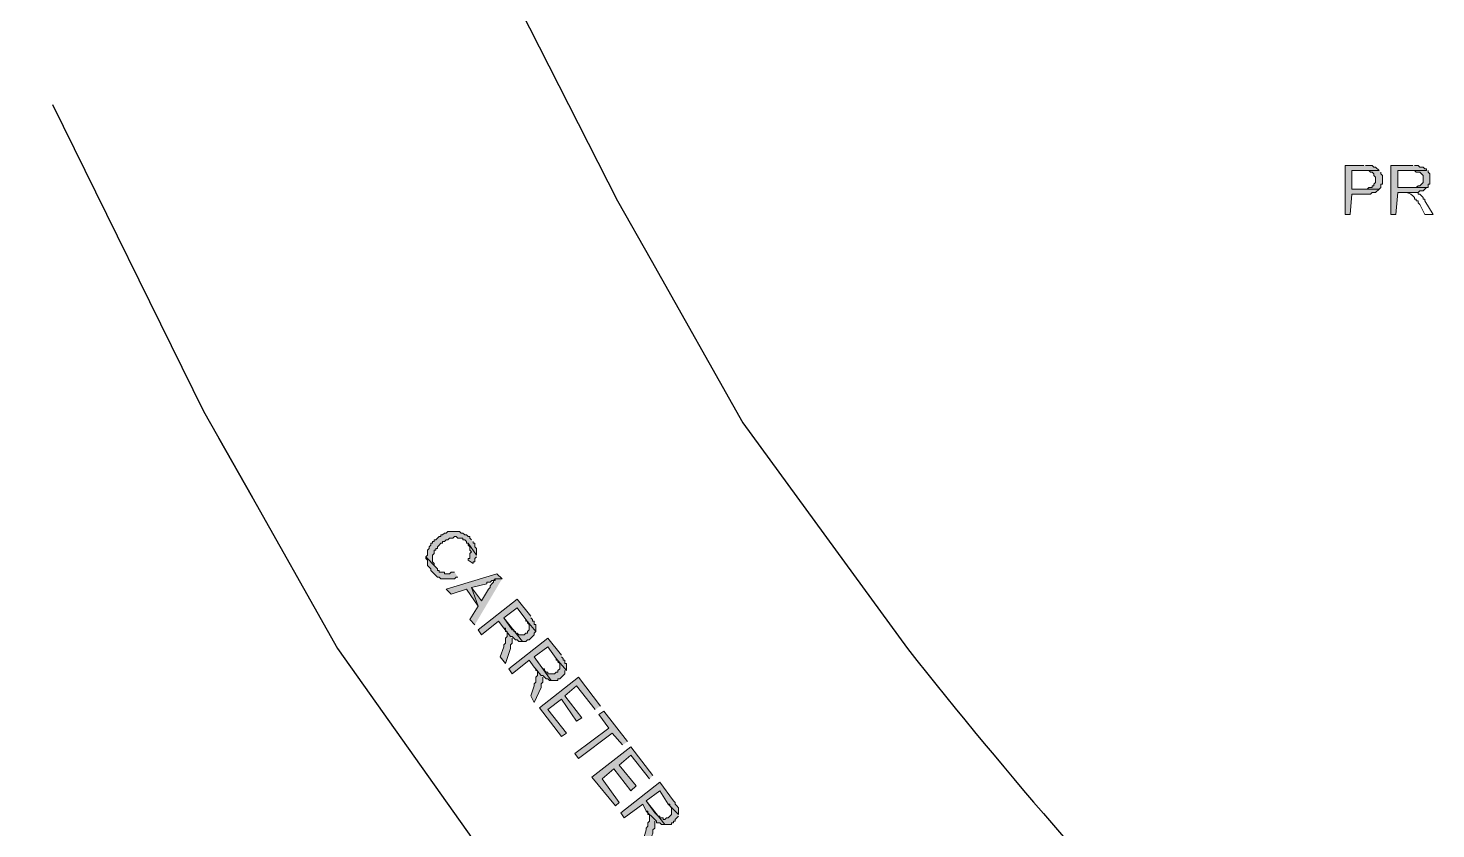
# Model space of a CAD drawing. Header units: inches. Extents: x 5 to 295, y 10 to 227.
# Drawn here: x 255.5 to 262.05, y 196.79 to 200.53 of the extents above; entities that cross this region are included whole.
import ezdxf

# ---------------------------------------------------------------- set-up
doc = ezdxf.new("R2010")
doc.units = ezdxf.units.IN
doc.header["$MEASUREMENT"] = 0
doc.layers.add('1- 3', color=3, linetype='Continuous')

msp = doc.modelspace()

# ---------------------------------------------------------------- hatches: boundary and pattern name
at = {"layer": '1- 3'}
for points in [[(261.7189, 199.8863), (261.632, 199.8863), (261.632, 199.6572), (261.6557, 199.6572), (261.6636, 199.752), (261.7505, 199.752), (261.7584, 199.7599), (261.7742, 199.7599), (261.79, 199.7757), (261.6636, 199.7757), (261.6636, 199.8625), (261.79, 199.8625), (261.7742, 199.8783), (261.7663, 199.8783), (261.7584, 199.8863), (261.7268, 199.8863)], [(261.7899, 199.8626), (261.7189, 199.8626), (261.7426, 199.8626), (261.7505, 199.8547), (261.7584, 199.8547), (261.7663, 199.8468), (261.7663, 199.8389), (261.7742, 199.831), (261.7742, 199.8073), (261.7663, 199.7994), (261.7663, 199.7915), (261.7584, 199.7915), (261.7584, 199.7836), (261.7426, 199.7836), (261.7347, 199.7757), (261.6636, 199.7757), (261.7899, 199.7757), (261.7979, 199.7836), (261.7979, 199.7994), (261.8058, 199.7994), (261.8058, 199.8389), (261.7979, 199.8468), (261.7979, 199.8547)], [(261.9479, 199.8863), (261.8452, 199.8863), (261.8452, 199.6572), (261.8689, 199.6572), (261.8768, 199.7599), (261.9716, 199.7599), (261.9795, 199.7678), (261.9953, 199.7678), (262.0032, 199.7757), (262.0111, 199.7836), (261.8768, 199.7836), (261.8768, 199.8625), (262.0111, 199.8625), (262.0111, 199.8704), (262.0032, 199.8704), (261.9953, 199.8783), (261.9795, 199.8783), (261.9716, 199.8863), (261.9558, 199.8863)], [(262.0111, 199.8626), (261.9479, 199.8626), (261.9558, 199.8626), (261.9637, 199.8547), (261.9795, 199.8547), (261.9953, 199.8389), (261.9953, 199.8073), (261.9795, 199.7915), (261.9716, 199.7915), (261.9637, 199.7836), (261.8768, 199.7836), (262.019, 199.7836), (262.019, 199.7994), (262.0269, 199.7994), (262.0269, 199.8468), (262.019, 199.8547), (262.019, 199.8626)], [(257.564, 198.1406), (257.5561, 198.1485), (257.5561, 198.1564), (257.5482, 198.1564), (257.5403, 198.1643), (257.5324, 198.1643), (257.5245, 198.1722), (257.5166, 198.1722), (257.5087, 198.1801), (257.4535, 198.1801), (257.4456, 198.1722), (257.4377, 198.1722), (257.4298, 198.1643), (257.4219, 198.1643), (257.4219, 198.1564), (257.414, 198.1564), (257.4061, 198.1485), (257.3982, 198.1406), (257.3903, 198.1406), (257.3903, 198.1327), (257.3824, 198.1327), (257.3824, 198.1248), (257.3745, 198.1248), (257.3745, 198.1169), (257.3666, 198.109), (257.3666, 198.1011), (257.3587, 198.0932), (257.3587, 198.0695), (257.3508, 198.0616), (257.3982, 198.0142), (257.3903, 198.0221), (257.3903, 198.03), (257.3824, 198.0379), (257.3824, 198.0695), (257.3903, 198.0774), (257.3903, 198.0932), (257.3982, 198.0932), (257.3982, 198.1011), (257.4061, 198.1011), (257.4061, 198.109), (257.414, 198.1169), (257.4219, 198.1248), (257.4298, 198.1248), (257.4298, 198.1327), (257.4377, 198.1327), (257.4456, 198.1406), (257.4535, 198.1406), (257.4614, 198.1485), (257.4772, 198.1485), (257.4851, 198.1564), (257.493, 198.1564), (257.5008, 198.1485), (257.5245, 198.1485), (257.5245, 198.1406), (257.5324, 198.1406), (257.5403, 198.1327), (257.5403, 198.1248), (257.5482, 198.1248), (257.5877, 198.0695), (257.5877, 198.1011), (257.5798, 198.109), (257.5798, 198.1248), (257.5719, 198.1248), (257.5719, 198.1327)], [(257.5877, 198.0695), (257.5482, 198.1248), (257.5482, 198.1169), (257.5561, 198.109), (257.5561, 198.0932), (257.564, 198.0853), (257.5561, 198.0774), (257.5561, 198.0537), (257.5482, 198.0537), (257.5482, 198.0458), (257.5719, 198.03), (257.5719, 198.0379), (257.5798, 198.0379), (257.5798, 198.0537), (257.5877, 198.0616)], [(257.4851, 197.9905), (257.4693, 197.9905), (257.4614, 197.9826), (257.4377, 197.9826), (257.4377, 197.9905), (257.414, 197.9905), (257.414, 197.9984), (257.4061, 197.9984), (257.4061, 198.0063), (257.3982, 198.0142), (257.3508, 198.0616), (257.3508, 198.0537), (257.3587, 198.0458), (257.3587, 198.0221), (257.3666, 198.0142), (257.3745, 198.0063), (257.3745, 197.9984), (257.3903, 197.9826), (257.4061, 197.9668), (257.414, 197.9668), (257.4219, 197.9589), (257.4851, 197.9589), (257.493, 197.9668), (257.5009, 197.9668)], [(257.7062, 197.9589), (257.6825, 197.9826), (257.4456, 197.9115), (257.4693, 197.8878), (257.5403, 197.9115), (257.5956, 197.8325), (257.564, 197.9194), (257.6351, 197.9352), (257.6351, 197.9431), (257.6509, 197.9431), (257.6588, 197.951), (257.6667, 197.951), (257.6746, 197.9589)], [(257.7062, 197.9589), (257.6746, 197.9589), (257.6746, 197.951), (257.6667, 197.951), (257.6667, 197.9431), (257.6588, 197.9352), (257.6509, 197.9273), (257.6509, 197.9194), (257.643, 197.9115), (257.6114, 197.8562), (257.564, 197.9194), (257.5956, 197.8325), (257.5561, 197.7693), (257.5798, 197.7456)], [(257.8405, 197.7852), (257.7773, 197.8641), (257.5956, 197.7219), (257.6114, 197.6983), (257.6904, 197.7614), (257.7141, 197.7299), (257.7457, 197.6904), (257.7536, 197.6904), (257.7694, 197.6746), (257.7773, 197.6746), (257.7852, 197.6667), (257.801, 197.6667), (257.7141, 197.7772), (257.7773, 197.8246), (257.8168, 197.7693), (257.8642, 197.7141), (257.8642, 197.7457), (257.8563, 197.7457), (257.8563, 197.7614), (257.8484, 197.7614), (257.8484, 197.7693), (257.8405, 197.7772)], [(257.8642, 197.7141), (257.8168, 197.7693), (257.8168, 197.7614), (257.8247, 197.7614), (257.8247, 197.7535), (257.8326, 197.7457), (257.8326, 197.7219), (257.8247, 197.7141), (257.8247, 197.7061), (257.8168, 197.7061), (257.8089, 197.6982), (257.7852, 197.6982), (257.7773, 197.7061), (257.7694, 197.7061), (257.7694, 197.7141), (257.7615, 197.7141), (257.7615, 197.7219), (257.7536, 197.7219), (257.7141, 197.7772), (257.801, 197.6666), (257.8168, 197.6666), (257.8247, 197.6746), (257.8326, 197.6746), (257.8484, 197.6904), (257.8563, 197.6982), (257.8563, 197.7061)], [(257.7457, 197.6904), (257.7141, 197.7299), (257.722, 197.7299), (257.722, 197.7141), (257.7299, 197.7141), (257.7299, 197.6904), (257.722, 197.6825), (257.722, 197.6588), (257.7141, 197.6509), (257.7141, 197.643), (257.6983, 197.5956), (257.722, 197.564), (257.7457, 197.6351), (257.7457, 197.6509), (257.7536, 197.6588), (257.7536, 197.6825)], [(257.9827, 197.6035), (257.9195, 197.6825), (257.7378, 197.5403), (257.7536, 197.5166), (257.8326, 197.5798), (257.8563, 197.5482), (257.8879, 197.5087), (257.8958, 197.5087), (257.9116, 197.4929), (257.9195, 197.4929), (257.9274, 197.485), (257.9353, 197.485), (257.8563, 197.5956), (257.9195, 197.643), (257.959, 197.5877), (258.0064, 197.5324), (258.0064, 197.564), (257.9985, 197.564), (257.9985, 197.5798), (257.9906, 197.5798), (257.9906, 197.5877), (257.9827, 197.5956)], [(258.0064, 197.5324), (257.959, 197.5877), (257.959, 197.5798), (257.9669, 197.5798), (257.9669, 197.5719), (257.9748, 197.564), (257.9748, 197.5403), (257.9669, 197.5324), (257.9669, 197.5245), (257.959, 197.5245), (257.9511, 197.5166), (257.9195, 197.5166), (257.9195, 197.5245), (257.9116, 197.5245), (257.9037, 197.5324), (257.9037, 197.5403), (257.8958, 197.5403), (257.8563, 197.5956), (257.9353, 197.485), (257.9669, 197.485), (257.9669, 197.4929), (257.9748, 197.4929), (257.9906, 197.5087), (257.9985, 197.5166), (257.9985, 197.5324)], [(257.8879, 197.5087), (257.8563, 197.5482), (257.8642, 197.5403), (257.8642, 197.5324), (257.8721, 197.5324), (257.8721, 197.5087), (257.8642, 197.5008), (257.8642, 197.4771), (257.8563, 197.4692), (257.8563, 197.4613), (257.8405, 197.4139), (257.8563, 197.3823), (257.8879, 197.4534), (257.8879, 197.4692), (257.8958, 197.4771), (257.8958, 197.5008)], [(258.1644, 197.3665), (258.0617, 197.5008), (257.88, 197.3586), (257.9827, 197.2243), (258.0064, 197.2401), (257.9195, 197.3507), (257.9827, 197.3981), (258.0538, 197.2954), (258.0775, 197.3112), (257.9985, 197.4139), (258.0538, 197.4613), (258.1407, 197.3507)], [(258.2907, 197.2006), (258.1802, 197.3428), (258.1565, 197.327), (258.2039, 197.2638), (258.0459, 197.1453), (258.0617, 197.1216), (258.2197, 197.2401), (258.267, 197.1848)], [(258.4092, 197.0427), (258.3065, 197.1769), (258.1249, 197.0347), (258.2354, 196.9005), (258.2512, 196.9163), (258.1723, 197.0268), (258.2276, 197.0742), (258.3065, 196.9716), (258.3302, 196.9952), (258.2512, 197.09), (258.3065, 197.1374), (258.3934, 197.0268)], [(258.504, 196.9242), (258.4408, 197.011), (258.2591, 196.8689), (258.2749, 196.8452), (258.3618, 196.9084), (258.3776, 196.8768), (258.4171, 196.8373), (258.425, 196.8294), (258.425, 196.8215), (258.4408, 196.8215), (258.4487, 196.8136), (258.4645, 196.8136), (258.3776, 196.9242), (258.4408, 196.9716), (258.4803, 196.9084), (258.5277, 196.861), (258.5277, 196.8926), (258.5198, 196.9005), (258.5119, 196.9084), (258.5119, 196.9163)], [(258.5277, 196.861), (258.4803, 196.9084), (258.4882, 196.9084), (258.4882, 196.9005), (258.4961, 196.8926), (258.4961, 196.861), (258.4803, 196.8452), (258.4724, 196.8452), (258.4645, 196.8373), (258.4566, 196.8373), (258.4566, 196.8452), (258.4408, 196.8452), (258.4408, 196.8531), (258.4329, 196.8531), (258.425, 196.861), (258.4171, 196.8689), (258.3776, 196.9242), (258.4645, 196.8136), (258.4961, 196.8136), (258.4961, 196.8215), (258.504, 196.8215), (258.504, 196.8294), (258.5119, 196.8294), (258.5119, 196.8373), (258.5198, 196.8452), (258.5277, 196.8531)], [(258.4171, 196.8373), (258.3776, 196.8768), (258.3855, 196.8768), (258.3855, 196.861), (258.3934, 196.861), (258.3934, 196.8294), (258.3855, 196.8215), (258.3855, 196.8057), (258.3776, 196.7978), (258.3776, 196.7899), (258.3618, 196.7346), (258.3855, 196.7109), (258.4092, 196.7741), (258.4092, 196.7899), (258.4171, 196.7978), (258.4171, 196.8294)]]:
    msp.add_hatch(color=256, dxfattribs=at).paths.add_polyline_path(points)

# ---------------------------------------------------------------- linework, layer by layer
at = {"layer": '1- 3', "lineweight": 25}
for points in [[(255.613, 200.1706), (256.316, 198.7409)], [(256.316, 198.7409), (256.5451, 198.3381)], [(256.5135, 198.3934), (256.94, 197.6351), (257.8405, 196.3633), (258.5909, 195.455), (259.1517, 194.8152)]]:
    msp.add_lwpolyline(points, dxfattribs=at)
at = {"layer": '1- 3', "lineweight": 0}
for points in [[(261.7189, 199.8863), (261.632, 199.8863), (261.632, 199.6572), (261.6557, 199.6572), (261.6636, 199.752), (261.7505, 199.752), (261.7584, 199.7599), (261.7742, 199.7599), (261.79, 199.7757), (261.6636, 199.7757), (261.6636, 199.8625), (261.79, 199.8625), (261.7742, 199.8783), (261.7663, 199.8783), (261.7584, 199.8863), (261.7268, 199.8863)], [(261.7899, 199.8626), (261.7189, 199.8626), (261.7426, 199.8626), (261.7505, 199.8547), (261.7584, 199.8547), (261.7663, 199.8468), (261.7663, 199.8389), (261.7742, 199.831), (261.7742, 199.8073), (261.7663, 199.7994), (261.7663, 199.7915), (261.7584, 199.7915), (261.7584, 199.7836), (261.7426, 199.7836), (261.7347, 199.7757), (261.6636, 199.7757), (261.7899, 199.7757), (261.7979, 199.7836), (261.7979, 199.7994), (261.8058, 199.7994), (261.8058, 199.8389), (261.7979, 199.8468), (261.7979, 199.8547)], [(261.9479, 199.8863), (261.8452, 199.8863), (261.8452, 199.6572), (261.8689, 199.6572), (261.8768, 199.7599), (261.9716, 199.7599), (261.9795, 199.7678), (261.9953, 199.7678), (262.0032, 199.7757), (262.0111, 199.7836), (261.8768, 199.7836), (261.8768, 199.8625), (262.0111, 199.8625), (262.0111, 199.8704), (262.0032, 199.8704), (261.9953, 199.8783), (261.9795, 199.8783), (261.9716, 199.8863), (261.9558, 199.8863)], [(262.0111, 199.8626), (261.9479, 199.8626), (261.9558, 199.8626), (261.9637, 199.8547), (261.9795, 199.8547), (261.9953, 199.8389), (261.9953, 199.8073), (261.9795, 199.7915), (261.9716, 199.7915), (261.9637, 199.7836), (261.8768, 199.7836), (262.019, 199.7836), (262.019, 199.7994), (262.0269, 199.7994), (262.0269, 199.8468), (262.019, 199.8547), (262.019, 199.8626)], [(257.564, 198.1406), (257.5561, 198.1485), (257.5561, 198.1564), (257.5482, 198.1564), (257.5403, 198.1643), (257.5324, 198.1643), (257.5245, 198.1722), (257.5166, 198.1722), (257.5087, 198.1801), (257.4535, 198.1801), (257.4456, 198.1722), (257.4377, 198.1722), (257.4298, 198.1643), (257.4219, 198.1643), (257.4219, 198.1564), (257.414, 198.1564), (257.4061, 198.1485), (257.3982, 198.1406), (257.3903, 198.1406), (257.3903, 198.1327), (257.3824, 198.1327), (257.3824, 198.1248), (257.3745, 198.1248), (257.3745, 198.1169), (257.3666, 198.109), (257.3666, 198.1011), (257.3587, 198.0932), (257.3587, 198.0695), (257.3508, 198.0616), (257.3982, 198.0142), (257.3903, 198.0221), (257.3903, 198.03), (257.3824, 198.0379), (257.3824, 198.0695), (257.3903, 198.0774), (257.3903, 198.0932), (257.3982, 198.0932), (257.3982, 198.1011), (257.4061, 198.1011), (257.4061, 198.109), (257.414, 198.1169), (257.4219, 198.1248), (257.4298, 198.1248), (257.4298, 198.1327), (257.4377, 198.1327), (257.4456, 198.1406), (257.4535, 198.1406), (257.4614, 198.1485), (257.4772, 198.1485), (257.4851, 198.1564), (257.493, 198.1564), (257.5008, 198.1485), (257.5245, 198.1485), (257.5245, 198.1406), (257.5324, 198.1406), (257.5403, 198.1327), (257.5403, 198.1248), (257.5482, 198.1248), (257.5877, 198.0695), (257.5877, 198.1011), (257.5798, 198.109), (257.5798, 198.1248), (257.5719, 198.1248), (257.5719, 198.1327)], [(257.5877, 198.0695), (257.5482, 198.1248), (257.5482, 198.1169), (257.5561, 198.109), (257.5561, 198.0932), (257.564, 198.0853), (257.5561, 198.0774), (257.5561, 198.0537), (257.5482, 198.0537), (257.5482, 198.0458), (257.5719, 198.03), (257.5719, 198.0379), (257.5798, 198.0379), (257.5798, 198.0537), (257.5877, 198.0616)], [(257.4851, 197.9905), (257.4693, 197.9905), (257.4614, 197.9826), (257.4377, 197.9826), (257.4377, 197.9905), (257.414, 197.9905), (257.414, 197.9984), (257.4061, 197.9984), (257.4061, 198.0063), (257.3982, 198.0142), (257.3508, 198.0616), (257.3508, 198.0537), (257.3587, 198.0458), (257.3587, 198.0221), (257.3666, 198.0142), (257.3745, 198.0063), (257.3745, 197.9984), (257.3903, 197.9826), (257.4061, 197.9668), (257.414, 197.9668), (257.4219, 197.9589), (257.4851, 197.9589), (257.493, 197.9668), (257.5009, 197.9668)], [(257.7062, 197.9589), (257.6825, 197.9826), (257.4456, 197.9115), (257.4693, 197.8878), (257.5403, 197.9115), (257.5956, 197.8325), (257.564, 197.9194), (257.6351, 197.9352), (257.6351, 197.9431), (257.6509, 197.9431), (257.6588, 197.951), (257.6667, 197.951), (257.6746, 197.9589)], [(257.7062, 197.9589), (257.6746, 197.9589), (257.6746, 197.951), (257.6667, 197.951), (257.6667, 197.9431), (257.6588, 197.9352), (257.6509, 197.9273), (257.6509, 197.9194), (257.643, 197.9115), (257.6114, 197.8562), (257.564, 197.9194), (257.5956, 197.8325), (257.5561, 197.7693), (257.5798, 197.7456)], [(257.8405, 197.7852), (257.7773, 197.8641), (257.5956, 197.7219), (257.6114, 197.6983), (257.6904, 197.7614), (257.7141, 197.7299), (257.7457, 197.6904), (257.7536, 197.6904), (257.7694, 197.6746), (257.7773, 197.6746), (257.7852, 197.6667), (257.801, 197.6667), (257.7141, 197.7772), (257.7773, 197.8246), (257.8168, 197.7693), (257.8642, 197.7141), (257.8642, 197.7457), (257.8563, 197.7457), (257.8563, 197.7614), (257.8484, 197.7614), (257.8484, 197.7693), (257.8405, 197.7772)], [(257.8642, 197.7141), (257.8168, 197.7693), (257.8168, 197.7614), (257.8247, 197.7614), (257.8247, 197.7535), (257.8326, 197.7457), (257.8326, 197.7219), (257.8247, 197.7141), (257.8247, 197.7061), (257.8168, 197.7061), (257.8089, 197.6982), (257.7852, 197.6982), (257.7773, 197.7061), (257.7694, 197.7061), (257.7694, 197.7141), (257.7615, 197.7141), (257.7615, 197.7219), (257.7536, 197.7219), (257.7141, 197.7772), (257.801, 197.6666), (257.8168, 197.6666), (257.8247, 197.6746), (257.8326, 197.6746), (257.8484, 197.6904), (257.8563, 197.6982), (257.8563, 197.7061), (257.8642, 197.7141)], [(257.7457, 197.6904), (257.7141, 197.7299), (257.722, 197.7299), (257.722, 197.7141), (257.7299, 197.7141), (257.7299, 197.6904), (257.722, 197.6825), (257.722, 197.6588), (257.7141, 197.6509), (257.7141, 197.643), (257.6983, 197.5956), (257.722, 197.564), (257.7457, 197.6351), (257.7457, 197.6509), (257.7536, 197.6588), (257.7536, 197.6825)], [(257.9827, 197.6035), (257.9195, 197.6825), (257.7378, 197.5403), (257.7536, 197.5166), (257.8326, 197.5798), (257.8563, 197.5482), (257.8879, 197.5087), (257.8958, 197.5087), (257.9116, 197.4929), (257.9195, 197.4929), (257.9274, 197.485), (257.9353, 197.485), (257.8563, 197.5956), (257.9195, 197.643), (257.959, 197.5877), (258.0064, 197.5324), (258.0064, 197.564), (257.9985, 197.564), (257.9985, 197.5798), (257.9906, 197.5798), (257.9906, 197.5877), (257.9827, 197.5956)], [(258.0064, 197.5324), (257.959, 197.5877), (257.959, 197.5798), (257.9669, 197.5798), (257.9669, 197.5719), (257.9748, 197.564), (257.9748, 197.5403), (257.9669, 197.5324), (257.9669, 197.5245), (257.959, 197.5245), (257.9511, 197.5166), (257.9195, 197.5166), (257.9195, 197.5245), (257.9116, 197.5245), (257.9037, 197.5324), (257.9037, 197.5403), (257.8958, 197.5403), (257.8563, 197.5956), (257.9353, 197.485), (257.9669, 197.485), (257.9669, 197.4929), (257.9748, 197.4929), (257.9906, 197.5087), (257.9985, 197.5166), (257.9985, 197.5324)], [(257.8879, 197.5087), (257.8563, 197.5482), (257.8642, 197.5403), (257.8642, 197.5324), (257.8721, 197.5324), (257.8721, 197.5087), (257.8642, 197.5008), (257.8642, 197.4771), (257.8563, 197.4692), (257.8563, 197.4613), (257.8405, 197.4139), (257.8563, 197.3823), (257.8879, 197.4534), (257.8879, 197.4692), (257.8958, 197.4771), (257.8958, 197.5008)], [(258.1644, 197.3665), (258.0617, 197.5008), (257.88, 197.3586), (257.9827, 197.2243), (258.0064, 197.2401), (257.9195, 197.3507), (257.9827, 197.3981), (258.0538, 197.2954), (258.0775, 197.3112), (257.9985, 197.4139), (258.0538, 197.4613), (258.1407, 197.3507)], [(258.2907, 197.2006), (258.1802, 197.3428), (258.1565, 197.327), (258.2039, 197.2638), (258.0459, 197.1453), (258.0617, 197.1216), (258.2197, 197.2401), (258.267, 197.1848)], [(258.4092, 197.0427), (258.3065, 197.1769), (258.1249, 197.0347), (258.2354, 196.9005), (258.2512, 196.9163), (258.1723, 197.0268), (258.2276, 197.0742), (258.3065, 196.9716), (258.3302, 196.9952), (258.2512, 197.09), (258.3065, 197.1374), (258.3934, 197.0268)], [(258.504, 196.9242), (258.4408, 197.011), (258.2591, 196.8689), (258.2749, 196.8452), (258.3618, 196.9084), (258.3776, 196.8768), (258.4171, 196.8373), (258.425, 196.8294), (258.425, 196.8215), (258.4408, 196.8215), (258.4487, 196.8136), (258.4645, 196.8136), (258.3776, 196.9242), (258.4408, 196.9716), (258.4803, 196.9084), (258.5277, 196.861), (258.5277, 196.8926), (258.5198, 196.9005), (258.5119, 196.9084), (258.5119, 196.9163), (258.504, 196.9242)], [(258.5277, 196.861), (258.4803, 196.9084), (258.4882, 196.9084), (258.4882, 196.9005), (258.4961, 196.8926), (258.4961, 196.861), (258.4803, 196.8452), (258.4724, 196.8452), (258.4645, 196.8373), (258.4566, 196.8373), (258.4566, 196.8452), (258.4408, 196.8452), (258.4408, 196.8531), (258.4329, 196.8531), (258.425, 196.861), (258.4171, 196.8689), (258.3776, 196.9242), (258.4645, 196.8136), (258.4961, 196.8136), (258.4961, 196.8215), (258.504, 196.8215), (258.504, 196.8294), (258.5119, 196.8294), (258.5119, 196.8373), (258.5198, 196.8452), (258.5277, 196.8531)], [(258.4171, 196.8373), (258.3776, 196.8768), (258.3855, 196.8768), (258.3855, 196.861), (258.3934, 196.861), (258.3934, 196.8294), (258.3855, 196.8215), (258.3855, 196.8057), (258.3776, 196.7978), (258.3776, 196.7899), (258.3618, 196.7346), (258.3855, 196.7109), (258.4092, 196.7741), (258.4092, 196.7899), (258.4171, 196.7978), (258.4171, 196.8294)]]:
    msp.add_lwpolyline(points, dxfattribs=at)
at = {"layer": '1- 3', "lineweight": 25}
for points, knots in [([(293.8674, 125.6445), (293.8674, 125.6445), (293.8674, 224.4913), (293.8674, 224.4913), (293.8632, 224.7941), (293.6218, 225.0236), (293.3224, 225.0284), (293.3224, 225.0284), (251.8769, 225.0284), (251.8769, 225.0284)], [0, 0, 0, 0, 1, 1, 1, 2, 2, 2, 3, 3, 3, 3]), ([(273.8595, 217.8562), (273.8595, 217.8562), (276.3239, 213.7488), (276.3239, 213.7488), (276.3239, 213.7488), (278.7252, 209.752), (278.7252, 209.752), (278.7252, 209.752), (280.3524, 207.2006), (280.3524, 207.2006), (280.3524, 207.2006), (282.1691, 204.1753), (282.1691, 204.1753), (282.1691, 204.1753), (282.3508, 203.8436), (282.3508, 203.8436), (282.3508, 203.8436), (282.8326, 203.3933), (282.8326, 203.3933), (282.8326, 203.3933), (284.6336, 198.2196), (284.6336, 198.2196), (284.6336, 198.2196), (274.5625, 199.1911), (274.5625, 199.1911), (274.5625, 199.1911), (268.346, 196.8136), (268.346, 196.8136), (268.346, 196.8136), (267.7615, 196.3949), (267.7615, 196.3949), (267.7615, 196.3949), (266.5135, 195.8657), (266.5135, 195.8657), (266.5135, 195.8657), (264.3097, 194.7678), (264.3097, 194.7678), (264.3097, 194.7678), (264.7994, 194.5545), (264.7994, 194.5545), (264.7994, 194.5545), (264.8231, 194.5387), (264.8231, 194.5387), (264.8231, 194.5387), (265.1075, 194.2306), (265.1075, 194.2306), (265.1075, 194.2306), (265.2576, 194.0095), (265.2576, 194.0095), (265.2576, 194.0095), (265.3208, 193.891), (265.3208, 193.891), (265.3208, 193.891), (267.1849, 189.4992), (267.1849, 189.4992), (267.1849, 189.4992), (266.8452, 189.4518), (266.8452, 189.4518), (266.8452, 189.4518), (266.7426, 189.3807), (266.7426, 189.3807), (266.7426, 189.3807), (266.5135, 189.3175), (266.5135, 189.3175), (266.5135, 189.3175), (266.316, 189.5387), (266.316, 189.5387), (266.316, 189.5387), (265.8184, 190.1785), (265.8184, 190.1785), (265.8184, 190.1785), (263.4013, 193.267), (263.4013, 193.267), (263.4013, 193.267), (262.5798, 194.1911), (262.5798, 194.1911), (261.6096, 195.3595), (260.5328, 196.4392), (259.5941, 197.6351), (259.5941, 197.6351), (258.8279, 198.6856), (258.8279, 198.6856), (258.8279, 198.6856), (258.4013, 199.4439), (258.4013, 199.4439), (258.4013, 199.4439), (258.2433, 199.7204), (258.2433, 199.7204), (258.2433, 199.7204), (257.6509, 200.8894), (257.6509, 200.8894), (257.6509, 200.8894), (257.643, 200.8973), (257.643, 200.8973), (257.643, 200.8973), (259.365, 201.4897), (259.365, 201.4897), (259.365, 201.4897), (259.1438, 202.169), (259.1438, 202.169), (259.1438, 202.169), (258.97, 202.6904), (258.97, 202.6904), (258.97, 202.6904), (263.2433, 204.1516), (263.2433, 204.1516), (263.2433, 204.1516), (261.8847, 208.1801), (261.8847, 208.1801), (261.8847, 208.1801), (264.7046, 208.2196), (264.7046, 208.2196), (264.7046, 208.2196), (264.0095, 211.7899), (264.0095, 211.7899), (264.0095, 211.7899), (263.504, 219.2227), (263.504, 219.2227), (263.504, 219.2227), (269.1991, 218.4724), (269.1991, 218.4724), (269.1991, 218.4724), (273.8595, 217.8562), (273.8595, 217.8562)], [0, 0, 0, 0, 1, 1, 1, 2, 2, 2, 3, 3, 3, 4, 4, 4, 5, 5, 5, 6, 6, 6, 7, 7, 7, 8, 8, 8, 9, 9, 9, 10, 10, 10, 11, 11, 11, 12, 12, 12, 13, 13, 13, 14, 14, 14, 15, 15, 15, 16, 16, 16, 17, 17, 17, 18, 18, 18, 19, 19, 19, 20, 20, 20, 21, 21, 21, 22, 22, 22, 23, 23, 23, 24, 24, 24, 25, 25, 25, 26, 26, 26, 27, 27, 27, 28, 28, 28, 29, 29, 29, 30, 30, 30, 31, 31, 31, 32, 32, 32, 33, 33, 33, 34, 34, 34, 35, 35, 35, 36, 36, 36, 37, 37, 37, 38, 38, 38, 39, 39, 39, 40, 40, 40, 41, 41, 41, 41]), ([(256.3871, 198.6145), (256.3871, 198.6145), (256.5451, 198.3381), (256.5451, 198.3381), (256.5451, 198.3381), (256.3871, 198.6145), (256.3871, 198.6145)], [0, 0, 0, 0, 1, 1, 1, 2, 2, 2, 2])]:
    msp.add_open_spline(points, degree=3, knots=knots, dxfattribs=at)
at = {"layer": '1- 3', "lineweight": 0}
msp.add_open_spline([(261.9637, 199.7599), (261.9637, 199.7599), (261.9084, 199.7599), (261.9084, 199.7599), (261.9084, 199.7599), (261.9163, 199.7599), (261.9163, 199.7599), (261.9313, 199.7576), (261.945, 199.7484), (261.9558, 199.7362), (261.9558, 199.7362), (261.9558, 199.7283), (261.9558, 199.7283), (261.9558, 199.7283), (261.9637, 199.7283), (261.9637, 199.7283), (261.9637, 199.7283), (261.9637, 199.7204), (261.9637, 199.7204), (261.9637, 199.7204), (261.9716, 199.7204), (261.9716, 199.7204), (261.9716, 199.7204), (261.9716, 199.7125), (261.9716, 199.7125), (261.9716, 199.7125), (261.9795, 199.7046), (261.9795, 199.7046), (261.9795, 199.7046), (262.0032, 199.6572), (262.0032, 199.6572), (262.0032, 199.6572), (262.0427, 199.6572), (262.0427, 199.6572), (262.0427, 199.6572), (262.0032, 199.7204), (262.0032, 199.7204), (262.0032, 199.7204), (262.0032, 199.7283), (262.0032, 199.7283), (262.0032, 199.7283), (261.9953, 199.7283), (261.9953, 199.7283), (261.9953, 199.7283), (261.9953, 199.7362), (261.9953, 199.7362), (261.9953, 199.7362), (261.9874, 199.7441), (261.9874, 199.7441), (261.9874, 199.7441), (261.9795, 199.752), (261.9795, 199.752), (261.9795, 199.752), (261.9716, 199.752), (261.9716, 199.752), (261.9716, 199.752), (261.9716, 199.7599), (261.9716, 199.7599)], degree=3, knots=[0, 0, 0, 0, 1, 1, 1, 2, 2, 2, 3, 3, 3, 4, 4, 4, 5, 5, 5, 6, 6, 6, 7, 7, 7, 8, 8, 8, 9, 9, 9, 10, 10, 10, 11, 11, 11, 12, 12, 12, 13, 13, 13, 14, 14, 14, 15, 15, 15, 16, 16, 16, 17, 17, 17, 18, 18, 18, 19, 19, 19, 19], dxfattribs=at)

doc.saveas('drawing.dxf')
